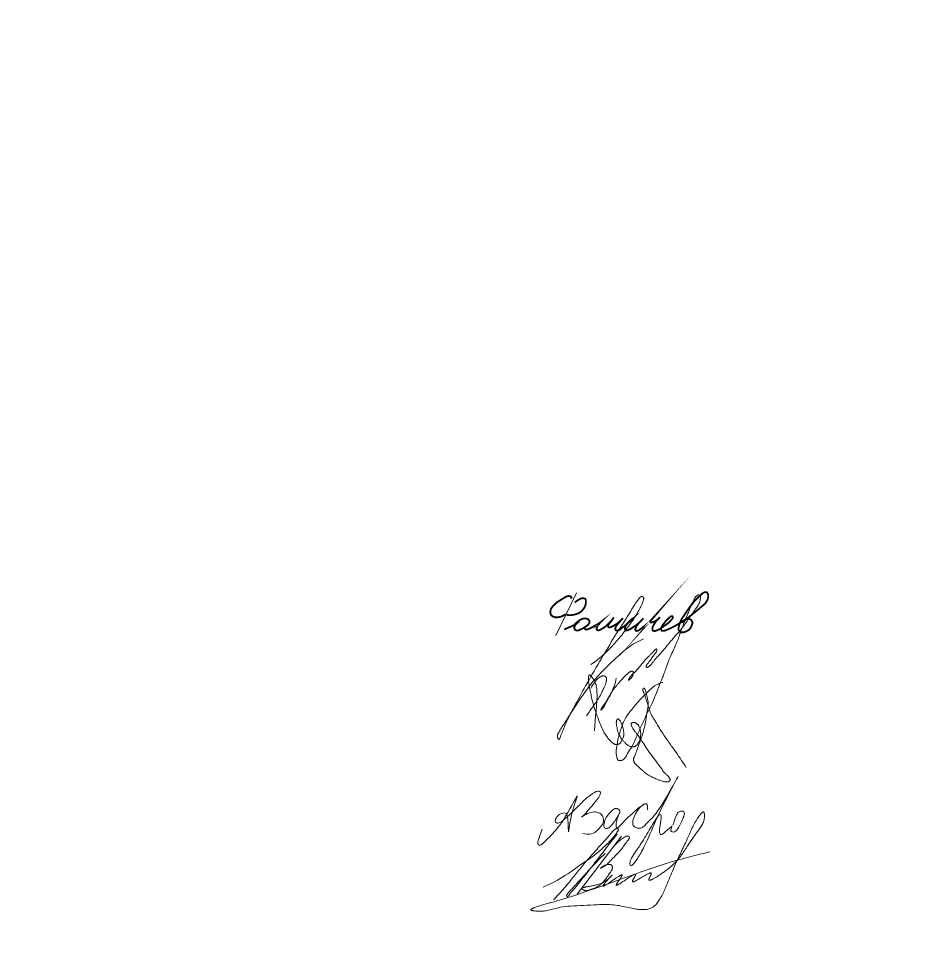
# Model space of a CAD drawing. Header units: millimetres. Extents: x 0 to 420, y 0 to 297.
# Drawn here: x 216.2 to 306.7, y 0 to 92.1 of the extents above; entities that cross this region are included whole.
import ezdxf

# ---------------------------------------------------------------- set-up
doc = ezdxf.new("R2010")
doc.units = ezdxf.units.MM
for name, pattern in [('K5LT32789', [0]), ('K5LT32790', [0]), ('K5LT32791', [0])]:
    doc.linetypes.add(name, pattern=pattern)
doc.layers.add('Системный слой', color=7, linetype='Continuous')

# ---------------------------------------------------------------- blocks, each defined once
blk = doc.blocks.new('U2')
at = {"layer": 'Системный слой', "color": 5, "linetype": 'K5LT32789', "lineweight": 18, "true_color": 0x0000ff}
for points in [[(276.666, 12.388), (276.445, 12.729), (276.096, 12.729), (275.768, 12.4), (275.396, 12.028), (275.098, 11.518), (274.972, 10.846), (275.178, 10.64), (275.539, 10.729), (275.761, 10.951), (276.02, 11.262), (276.377, 11.806), (276.767, 12.584), (276.377, 11.806), (276.242, 11.179), (276.242, 10.815), (276.334, 10.723), (276.5, 10.781), (277.257, 11.63), (278.084, 12.38), (278.501, 12.759), (278.949, 13.054), (279.154, 13.179), (279.319, 13.179), (279.404, 12.949), (279.404, 12.695), (279.404, 12.425), (279.404, 12.949), (279.319, 13.179), (279.154, 13.19), (278.501, 12.759), (277.899, 11.561), (277.899, 11.029), (278.144, 10.784), (278.489, 10.694), (278.839, 10.694), (279.122, 10.977), (279.479, 11.334), (280.629, 12.484), (283.399, 17.629), (280.629, 12.484), (279.645, 10.026), (278.89, 8.436), (278.209, 7.368), (277.762, 6.836), (277.624, 6.953), (277.624, 7.408), (277.943, 7.98), (278.526, 8.757), (279.452, 10.289), (280.392, 11.892), (280.596, 12.096), (280.749, 12.074), (280.793, 11.825), (280.714, 11.282), (280.652, 10.85), (280.567, 10.421), (280.655, 10.106), (280.831, 10.013), (281.076, 10.259), (281.54, 10.623), (281.956, 11.039), (281.69, 10.486), (281.815, 10.362), (282.002, 10.284), (282.209, 10.362), (282.471, 10.624), (283.169, 12.079), (283.086, 12.375), (282.822, 12.447), (282.479, 12.364), (282.256, 11.929), (282.095, 11.431), (281.956, 11.001)], [(268.823, 10.62), (268.619, 10.052), (268.416, 9.49), (268.351, 9.14), (268.502, 8.989), (268.711, 8.989), (268.908, 9.186), (269.471, 9.749), (270.859, 11.138), (272.848, 15.047), (271.652, 12.125), (271.442, 9.512), (271.442, 11.921), (271.2, 12.31), (270.623, 12.186), (270.23, 11.792), (270.093, 11.438), (270.225, 11.189), (270.584, 11.189), (271.442, 11.921), (272.614, 13.093), (273.428, 13.908), (274.343, 14.509), (274.738, 14.391), (274.639, 14.058), (274.405, 13.638), (273.636, 12.728), (272.996, 11.969), (272.559, 11.674), (273.413, 12.251), (274.101, 12.377), (274.546, 12.28), (274.849, 12.055), (274.986, 11.688), (274.986, 11.253), (274.717, 10.852), (274.447, 10.582), (274.024, 10.159), (273.557, 10.053), (272.907, 10.17)]]:
    blk.add_open_spline(points, degree=3, dxfattribs=at)
blk = doc.blocks.new('U3')
at = {"layer": 'Системный слой', "color": 5, "linetype": 'K5LT32790', "lineweight": 18, "true_color": 0x0000ff}
blk.add_open_spline([(274.07, 20.511), (274.107, 21.835), (274.44, 23.33), (274.286, 24.911), (274.203, 25.218), (274.122, 25.424), (274.03, 25.6), (273.93, 25.758), (273.833, 25.889), (273.753, 25.986), (273.696, 26.045), (273.659, 26.077), (273.636, 26.094), (273.619, 26.104), (273.605, 26.111), (273.593, 26.115), (273.583, 26.117), (273.575, 26.118), (273.567, 26.117), (273.56, 26.116), (273.553, 26.114), (273.547, 26.11), (273.541, 26.106), (273.535, 26.1), (273.528, 26.092), (273.522, 26.083), (273.516, 26.071), (273.509, 26.055), (273.503, 26.035), (273.496, 26.009), (273.49, 25.975), (273.483, 25.926), (273.478, 25.855), (273.475, 25.757), (273.476, 25.632), (273.482, 25.491), (273.495, 25.337), (273.519, 25.165), (273.56, 24.949), (273.626, 24.658), (273.71, 24.222), (273.833, 23.601), (274.043, 22.818), (274.35, 21.976), (274.644, 21.187), (274.928, 20.526), (275.209, 20.047), (275.479, 19.701), (275.712, 19.46), (275.887, 19.29), (276.012, 19.198), (276.094, 19.157), (276.154, 19.134), (276.21, 19.122), (276.265, 19.115), (276.322, 19.114), (276.379, 19.119), (276.435, 19.13), (276.486, 19.146), (276.531, 19.166), (276.571, 19.19), (276.607, 19.217), (276.643, 19.25), (276.684, 19.296), (276.733, 19.364), (276.797, 19.462), (276.87, 19.588), (276.937, 19.733), (276.985, 19.875), (277.012, 20.008), (277.024, 20.141), (277.023, 20.293), (277.003, 20.481), (276.959, 20.712), (276.891, 20.962), (276.813, 21.19), (276.744, 21.357), (276.68, 21.465), (276.628, 21.536), (276.582, 21.592), (276.54, 21.636), (276.506, 21.665), (276.481, 21.682), (276.463, 21.692), (276.45, 21.697), (276.438, 21.7), (276.428, 21.702), (276.419, 21.702), (276.412, 21.701), (276.405, 21.699), (276.398, 21.697), (276.391, 21.693), (276.383, 21.688), (276.375, 21.681), (276.367, 21.672), (276.358, 21.661), (276.348, 21.646), (276.336, 21.625), (276.323, 21.596), (276.309, 21.557), (276.294, 21.506), (276.28, 21.446), (276.271, 21.377), (276.267, 21.298), (276.272, 21.202), (276.291, 21.072), (276.324, 20.887), (276.365, 20.648), (276.43, 20.383), (276.524, 20.135), (276.641, 19.907), (276.781, 19.689), (276.948, 19.476), (277.13, 19.287), (277.303, 19.136), (277.453, 19.032), (277.581, 18.967), (277.691, 18.925), (277.791, 18.898), (277.879, 18.885), (277.955, 18.882), (278.02, 18.888), (278.074, 18.899), (278.122, 18.915), (278.165, 18.935), (278.207, 18.961), (278.252, 18.995), (278.302, 19.041), (278.36, 19.105), (278.426, 19.194), (278.499, 19.307), (278.571, 19.443), (278.632, 19.595), (278.679, 19.756), (278.709, 19.926), (278.722, 20.11), (278.718, 20.307), (278.695, 20.504), (278.655, 20.685), (278.603, 20.837), (278.546, 20.957), (278.489, 21.049), (278.432, 21.119), (278.376, 21.175), (278.317, 21.222), (278.254, 21.262), (278.188, 21.295), (278.123, 21.32), (278.065, 21.336), (278.017, 21.343), (277.978, 21.344), (277.944, 21.341), (277.913, 21.334), (277.883, 21.324), (277.855, 21.312), (277.829, 21.297), (277.808, 21.282), (277.791, 21.267), (277.779, 21.252), (277.769, 21.239), (277.763, 21.226), (277.758, 21.213), (277.754, 21.199), (277.751, 21.182), (277.75, 21.163), (277.752, 21.141), (277.756, 21.115), (277.765, 21.083), (277.78, 21.041), (277.805, 20.984), (277.845, 20.906), (277.897, 20.802), (277.965, 20.679), (278.057, 20.54), (278.19, 20.38), (278.383, 20.15), (278.634, 19.797), (278.954, 19.29), (279.339, 18.661), (279.839, 17.991), (280.339, 17.334), (280.758, 16.76), (281.051, 16.335), (281.289, 16.109), (281.445, 15.976), (281.538, 15.873), (281.595, 15.789), (281.63, 15.724), (281.653, 15.668), (281.667, 15.622), (281.673, 15.586), (281.674, 15.559), (281.672, 15.537), (281.669, 15.519), (281.664, 15.503), (281.657, 15.489), (281.649, 15.476), (281.639, 15.464), (281.627, 15.452), (281.611, 15.439), (281.591, 15.425), (281.565, 15.411), (281.531, 15.396), (281.49, 15.383), (281.443, 15.372), (281.389, 15.364), (281.325, 15.361), (281.245, 15.365), (281.139, 15.381), (280.984, 15.414), (280.755, 15.476), (280.421, 15.594), (280.019, 15.773), (279.598, 15.981), (279.264, 16.195), (278.998, 16.416), (278.756, 16.633), (278.496, 16.864), (278.27, 17.066), (278.131, 17.226), (278.066, 17.33), (278.035, 17.397), (278.016, 17.454), (278.005, 17.509), (277.999, 17.565), (277.999, 17.621), (278.005, 17.678), (278.018, 17.737), (278.038, 17.803), (278.072, 17.888), (278.123, 18.001), (278.201, 18.177), (278.302, 18.417), (278.406, 18.737), (278.522, 19.086), (278.665, 19.463), (278.83, 19.919), (279.016, 20.501), (279.179, 21.169), (279.277, 21.793), (279.339, 22.295), (279.411, 22.687), (279.471, 23.006), (279.482, 23.264), (279.459, 23.47), (279.418, 23.667), (279.359, 23.89), (279.303, 24.121), (279.262, 24.33), (279.221, 24.487), (279.187, 24.596), (279.162, 24.667), (279.14, 24.711), (279.124, 24.736), (279.111, 24.751), (279.1, 24.762), (279.09, 24.769), (279.08, 24.775), (279.071, 24.778), (279.061, 24.78), (279.052, 24.781), (279.043, 24.781), (279.034, 24.78), (279.024, 24.777), (279.013, 24.773), (279.002, 24.768), (278.989, 24.76), (278.977, 24.752), (278.967, 24.742), (278.958, 24.732), (278.95, 24.721), (278.942, 24.708), (278.936, 24.693), (278.931, 24.676), (278.928, 24.656), (278.926, 24.632), (278.927, 24.604), (278.932, 24.568), (278.941, 24.524), (278.958, 24.469), (278.984, 24.401), (279.024, 24.315), (279.079, 24.208), (279.133, 24.073), (279.183, 23.91), (279.239, 23.716), (279.322, 23.47), (279.428, 23.173), (279.529, 22.836), (279.614, 22.523), (279.719, 22.246), (279.845, 22.01), (279.994, 21.769), (280.167, 21.499), (280.365, 21.159), (280.622, 20.706), (280.955, 20.189), (281.335, 19.646), (281.703, 19.132), (282.366, 18.203), (282.889, 17.432), (283.289, 16.818)], degree=3, knots=[0, 0, 0, 0, 23.088924, 25.905784, 27.368497, 28.578535, 29.721875, 30.813961, 31.805183, 32.534012, 32.992903, 33.225793, 33.377047, 33.48833, 33.574551, 33.643805, 33.701224, 33.750367, 33.79387, 33.833355, 33.872141, 33.912355, 33.95659, 34.00557, 34.061357, 34.126468, 34.204109, 34.298549, 34.415744, 34.564555, 34.759459, 35.028229, 35.412864, 35.997175, 36.728139, 37.568941, 38.433825, 39.401332, 40.578431, 42.235398, 44.569602, 48.269133, 53.187712, 58.58434, 63.764044, 67.778676, 70.998143, 73.369834, 75.349816, 76.796874, 77.581324, 78.028914, 78.378087, 78.696803, 79.013489, 79.343373, 79.678587, 80.006824, 80.317932, 80.606471, 80.866035, 81.11641, 81.383983, 81.718354, 82.16781, 82.839361, 83.733235, 84.705422, 85.582724, 86.324391, 87.057116, 87.890757, 88.945341, 90.321141, 91.965571, 93.426367, 94.484215, 95.101021, 95.580997, 96.013141, 96.361093, 96.626002, 96.782739, 96.889142, 96.971138, 97.03813, 97.095272, 97.145901, 97.188561, 97.228747, 97.268915, 97.315311, 97.366861, 97.425655, 97.494454, 97.577142, 97.679623, 97.811915, 97.985663, 98.226797, 98.532587, 98.897786, 99.296036, 99.737821, 100.261724, 100.964229, 101.99978, 103.525411, 105.150667, 106.72453, 108.093532, 109.590313, 111.195302, 112.777483, 114.126394, 115.159714, 115.93325, 116.599105, 117.196687, 117.716186, 118.147278, 118.512091, 118.830828, 119.112084, 119.376147, 119.650254, 119.966184, 120.348472, 120.832611, 121.462575, 122.257884, 123.166317, 124.121896, 125.077441, 126.058759, 127.110722, 128.27138, 129.455541, 130.54928, 131.472222, 132.224076, 132.842804, 133.343527, 133.786162, 134.209733, 134.641953, 135.076751, 135.490934, 135.840567, 136.1162, 136.329021, 136.516582, 136.697073, 136.87991, 137.063295, 137.235465, 137.38613, 137.514261, 137.623548, 137.718445, 137.797689, 137.875651, 137.957944, 138.055516, 138.163779, 138.288043, 138.436309, 138.622516, 138.862075, 139.203128, 139.704326, 140.381097, 141.218915, 142.127317, 143.259517, 144.821141, 147.317764, 150.75711, 155.19517, 160.069171, 165.224464, 169.471142, 172.421411, 174.092925, 175.138298, 175.966748, 176.479558, 176.900272, 177.244752, 177.52135, 177.72293, 177.873709, 177.996322, 178.101436, 178.195314, 178.281517, 178.366118, 178.454913, 178.554755, 178.670049, 178.807074, 178.975201, 179.187234, 179.439473, 179.719727, 180.029511, 180.383269, 180.823448, 181.407111, 182.246837, 183.563618, 185.512414, 188.365901, 191.16936, 193.636194, 195.215931, 197.147086, 199.269225, 201.224518, 202.392176, 202.935446, 203.335749, 203.665039, 203.98044, 204.30527, 204.630666, 204.95421, 205.28424, 205.683122, 206.145312, 206.866804, 207.837862, 209.464316, 211.387339, 213.648133, 215.828171, 218.361631, 222.046321, 226.400789, 230.237614, 232.987127, 235.143069, 237.145235, 238.600123, 239.59432, 240.714469, 242.086859, 243.579513, 244.83703, 245.773068, 246.379449, 246.80954, 247.077534, 247.227517, 247.33398, 247.41847, 247.489521, 247.552012, 247.609222, 247.663606, 247.717168, 247.768592, 247.820784, 247.876677, 247.942191, 248.018083, 248.10247, 248.189421, 248.269471, 248.347072, 248.425637, 248.512886, 248.605679, 248.706816, 248.820413, 248.952282, 249.111489, 249.313956, 249.574155, 249.89782, 250.303709, 250.841791, 251.528272, 252.381244, 253.359593, 254.475963, 255.872687, 257.851092, 259.938273, 261.963603, 263.469883, 265.046448, 266.586695, 268.366913, 270.599666, 273.407082, 277.373027, 281.234201, 284.882343, 288.313023, 301, 301, 301, 301], dxfattribs=at)
blk = doc.blocks.new('U4')
at = {"layer": 'Системный слой', "color": 5, "linetype": 'K5LT32790', "lineweight": 18, "true_color": 0x0000ff}
for points, knots in [([(276.269, 25.776), (276.191, 25.297), (275.957, 24.687), (275.599, 23.947), (275.354, 23.555), (275.186, 23.236), (275.085, 23.034), (275.025, 22.919), (274.982, 22.85), (274.944, 22.799), (274.908, 22.754), (274.871, 22.713), (274.833, 22.673), (274.799, 22.639), (274.774, 22.614), (274.757, 22.6), (274.747, 22.592), (274.741, 22.588), (274.736, 22.585), (274.733, 22.583), (274.73, 22.581), (274.727, 22.58), (274.725, 22.58), (274.723, 22.58), (274.721, 22.582), (274.721, 22.584), (274.721, 22.586), (274.721, 22.59), (274.722, 22.593), (274.723, 22.598), (274.724, 22.603), (274.727, 22.61), (274.73, 22.62), (274.736, 22.635), (274.746, 22.656), (274.757, 22.684), (274.771, 22.718), (274.787, 22.757), (274.806, 22.802), (274.834, 22.853), (274.871, 22.909), (274.921, 22.976), (274.989, 23.064), (275.087, 23.199), (275.217, 23.394), (275.363, 23.639), (275.504, 23.893), (275.649, 24.152), (275.82, 24.437), (276.032, 24.738), (276.26, 25.007), (276.458, 25.242), (276.669, 25.491), (276.917, 25.779), (277.204, 26.064), (277.423, 26.274), (277.564, 26.385), (277.638, 26.429), (277.693, 26.457), (277.747, 26.479), (277.798, 26.495), (277.839, 26.503), (277.869, 26.506), (277.891, 26.506), (277.907, 26.504), (277.921, 26.501), (277.932, 26.496), (277.941, 26.491), (277.948, 26.486), (277.955, 26.479), (277.96, 26.472), (277.965, 26.464), (277.969, 26.455), (277.973, 26.443), (277.976, 26.429), (277.978, 26.412), (277.979, 26.388), (277.978, 26.355), (277.974, 26.31), (277.965, 26.253), (277.954, 26.187), (277.941, 26.121), (277.922, 26.06), (277.898, 26.006), (277.867, 25.952), (277.828, 25.896), (277.781, 25.836), (277.736, 25.779), (277.694, 25.732), (277.658, 25.696), (277.626, 25.666), (277.595, 25.639), (277.565, 25.614), (277.541, 25.595), (277.523, 25.583), (277.512, 25.576), (277.504, 25.572), (277.499, 25.569), (277.495, 25.567), (277.491, 25.566), (277.488, 25.566), (277.486, 25.566), (277.484, 25.566), (277.482, 25.567), (277.481, 25.568), (277.48, 25.57), (277.479, 25.572), (277.479, 25.575), (277.479, 25.578), (277.48, 25.581), (277.481, 25.585), (277.482, 25.591), (277.484, 25.597), (277.488, 25.606), (277.493, 25.618), (277.501, 25.635), (277.513, 25.657), (277.528, 25.684), (277.543, 25.71), (277.558, 25.735), (277.575, 25.762), (277.598, 25.798), (277.627, 25.852), (277.665, 25.921), (277.715, 26.001), (277.782, 26.083), (277.875, 26.176), (277.999, 26.283), (278.153, 26.414), (278.297, 26.567), (278.433, 26.73), (278.56, 26.884), (278.699, 27.047), (278.844, 27.219), (278.988, 27.408), (279.135, 27.599), (279.321, 27.795), (279.53, 27.987), (279.731, 28.175), (279.874, 28.326), (279.972, 28.437), (280.04, 28.513), (280.099, 28.579), (280.148, 28.633), (280.189, 28.673), (280.219, 28.698), (280.239, 28.712), (280.253, 28.72), (280.263, 28.724), (280.272, 28.727), (280.28, 28.729), (280.286, 28.729), (280.292, 28.728), (280.297, 28.727), (280.302, 28.725), (280.306, 28.722), (280.31, 28.72), (280.313, 28.716), (280.317, 28.712), (280.321, 28.706), (280.325, 28.699), (280.329, 28.689), (280.333, 28.677), (280.337, 28.661), (280.34, 28.64), (280.342, 28.615), (280.342, 28.587), (280.34, 28.559), (280.335, 28.531), (280.327, 28.503), (280.315, 28.473), (280.297, 28.439), (280.268, 28.395), (280.219, 28.33), (280.147, 28.235), (280.047, 28.108), (279.928, 27.955), (279.815, 27.78), (279.706, 27.607), (279.589, 27.472), (279.502, 27.356), (279.437, 27.263), (279.377, 27.194), (279.326, 27.145), (279.292, 27.106), (279.274, 27.076), (279.263, 27.053), (279.257, 27.033), (279.254, 27.015), (279.252, 26.997), (279.253, 26.978), (279.255, 26.959), (279.259, 26.941), (279.265, 26.924), (279.271, 26.911), (279.277, 26.901), (279.283, 26.894), (279.289, 26.887), (279.295, 26.883), (279.302, 26.879), (279.309, 26.875), (279.317, 26.873), (279.326, 26.871), (279.337, 26.871), (279.349, 26.871), (279.363, 26.873), (279.381, 26.878), (279.402, 26.885), (279.431, 26.898), (279.468, 26.917), (279.514, 26.945), (279.566, 26.981), (279.623, 27.024), (279.686, 27.078), (279.756, 27.15), (279.844, 27.257), (279.965, 27.419), (280.142, 27.652), (280.397, 27.936), (280.726, 28.283), (281.081, 28.697), (281.465, 29.169), (281.843, 29.631), (282.235, 30.075), (282.621, 30.516), (283.01, 30.996), (283.371, 31.522), (283.728, 32.039), (284.081, 32.508), (284.356, 32.921), (284.55, 33.22), (284.643, 33.428), (284.681, 33.566), (284.702, 33.677), (284.717, 33.766), (284.728, 33.83), (284.734, 33.882), (284.735, 33.927), (284.73, 33.967), (284.722, 34), (284.712, 34.029), (284.699, 34.055), (284.684, 34.079), (284.667, 34.101), (284.65, 34.119), (284.632, 34.133), (284.616, 34.143), (284.601, 34.151), (284.585, 34.156), (284.57, 34.159), (284.554, 34.161), (284.535, 34.161), (284.515, 34.158), (284.492, 34.153), (284.466, 34.144), (284.435, 34.131), (284.399, 34.111), (284.361, 34.084), (284.321, 34.051), (284.281, 34.011), (284.237, 33.96), (284.195, 33.898), (284.147, 33.817), (284.087, 33.708), (283.992, 33.541), (283.862, 33.297), (283.722, 32.971), (283.581, 32.596), (283.435, 32.209), (283.265, 31.803), (283.074, 31.361), (282.89, 30.873), (282.71, 30.358), (282.519, 29.818), (282.296, 29.235), (282.01, 28.612), (281.719, 28.012), (281.51, 27.476), (281.377, 27.109), (281.301, 26.897), (281.254, 26.765), (281.193, 26.593), (281.082, 26.291), (280.91, 25.848), (280.678, 25.291), (280.424, 24.65), (280.135, 23.891), (279.753, 23.028), (279.256, 22.042), (278.766, 20.963), (278.301, 19.873), (277.87, 18.943), (277.459, 18.326), (277.266, 17.932), (277.141, 17.753), (277.06, 17.671), (277.001, 17.624), (276.942, 17.587), (276.881, 17.557), (276.816, 17.534), (276.747, 17.517), (276.679, 17.507), (276.617, 17.504), (276.566, 17.506), (276.528, 17.513), (276.499, 17.522), (276.477, 17.532), (276.459, 17.542), (276.444, 17.554), (276.429, 17.568), (276.415, 17.586), (276.401, 17.607), (276.386, 17.635), (276.371, 17.672), (276.353, 17.726), (276.334, 17.807), (276.307, 17.92), (276.273, 18.059), (276.246, 18.209), (276.238, 18.358), (276.249, 18.515), (276.277, 18.699), (276.322, 18.932), (276.374, 19.244), (276.439, 19.644), (276.543, 20.101), (276.683, 20.518), (276.802, 20.858), (276.893, 21.132), (276.986, 21.385), (277.111, 21.648), (277.295, 21.944), (277.582, 22.336), (277.983, 22.863), (278.537, 23.489), (279.108, 24.117), (279.639, 24.637), (280.042, 24.97), (280.349, 25.149), (280.629, 25.266), (280.828, 25.33), (280.949, 25.369)], [0, 0, 0, 0, 9.050129, 12.27524, 15.459, 17.73484, 19.057413, 19.710841, 20.186256, 20.578255, 20.920156, 21.263228, 21.624829, 21.943402, 22.174143, 22.29629, 22.36276, 22.406894, 22.439057, 22.464194, 22.484922, 22.502166, 22.516262, 22.528133, 22.539447, 22.552242, 22.56817, 22.588053, 22.611987, 22.639741, 22.672744, 22.715192, 22.776687, 22.87041, 23.023044, 23.2152, 23.446308, 23.698853, 24.014406, 24.364067, 24.793807, 25.28352, 25.941626, 26.877925, 28.429965, 30.348657, 32.240773, 33.898399, 35.948367, 38.485583, 40.825304, 42.59187, 44.267244, 46.970047, 49.74801, 51.863744, 52.701471, 53.104911, 53.483029, 53.862972, 54.210178, 54.473163, 54.650607, 54.780151, 54.882015, 54.96597, 55.037892, 55.101774, 55.160577, 55.215489, 55.269733, 55.3265, 55.390437, 55.464507, 55.552848, 55.661752, 55.802045, 55.996896, 56.278982, 56.657771, 57.087852, 57.530059, 57.926999, 58.28654, 58.645161, 59.086887, 59.580412, 60.070145, 60.456808, 60.770321, 61.020502, 61.287434, 61.539711, 61.751465, 61.877288, 61.951174, 62.001019, 62.037083, 62.064047, 62.085222, 62.102691, 62.117816, 62.131035, 62.143011, 62.154708, 62.167188, 62.181333, 62.197688, 62.21651, 62.238222, 62.264236, 62.296726, 62.338711, 62.394112, 62.469848, 62.581386, 62.750144, 62.953234, 63.151975, 63.325302, 63.501424, 63.750698, 64.126703, 64.655732, 65.239268, 65.888652, 66.649933, 67.724768, 68.970934, 70.450533, 71.673771, 72.965674, 74.199734, 75.716608, 77.191491, 78.669398, 80.263602, 82.259995, 84.0227, 85.431088, 86.180031, 86.82002, 87.357354, 87.830339, 88.196682, 88.427814, 88.563885, 88.657509, 88.728451, 88.784957, 88.831759, 88.871976, 88.907862, 88.941164, 88.973333, 89.002363, 89.031139, 89.061129, 89.097204, 89.139544, 89.190239, 89.252182, 89.329582, 89.428874, 89.559889, 89.727893, 89.910432, 90.08993, 90.259821, 90.437176, 90.634512, 90.867411, 91.167757, 91.627014, 92.382088, 93.419966, 94.672454, 96.030915, 97.344377, 98.512333, 99.382533, 100.080146, 100.642761, 101.098523, 101.416568, 101.614452, 101.761411, 101.888131, 102.002041, 102.112642, 102.228685, 102.353162, 102.475542, 102.582798, 102.67162, 102.744553, 102.805473, 102.857643, 102.905538, 102.953137, 103.003348, 103.057077, 103.11538, 103.180499, 103.255316, 103.343787, 103.451799, 103.589159, 103.775473, 104.036879, 104.381072, 104.782032, 105.231565, 105.731185, 106.331113, 107.131661, 108.329516, 110.150194, 112.636877, 115.501671, 119.160964, 122.898631, 126.952961, 130.409086, 134.037174, 137.994275, 142.035946, 146.041027, 149.822245, 153.085433, 155.385996, 156.523495, 157.344961, 158.084473, 158.656408, 159.032405, 159.319553, 159.62593, 159.882585, 160.081757, 160.265654, 160.447561, 160.63144, 160.806021, 160.962993, 161.100471, 161.220792, 161.327559, 161.424857, 161.521276, 161.623153, 161.736504, 161.863212, 162.008568, 162.179889, 162.387514, 162.643846, 162.945007, 163.264358, 163.6135, 164.014772, 164.533206, 165.020618, 165.794064, 166.857794, 168.64401, 171.006738, 173.517367, 176.204619, 178.789913, 181.800729, 185.264053, 188.598832, 192.086757, 196.039981, 200.351441, 204.98312, 208.606796, 211.174086, 212.324149, 212.840152, 213.814159, 215.76165, 218.911517, 222.760316, 227.121283, 231.883071, 238.054257, 244.879079, 252.670992, 260.372327, 267.206768, 271.910472, 274.294825, 275.442431, 276.007431, 276.456493, 276.872537, 277.298483, 277.734538, 278.182349, 278.627236, 279.027811, 279.347916, 279.582846, 279.760539, 279.906542, 280.032941, 280.152577, 280.276179, 280.413989, 280.572354, 280.762102, 281.004984, 281.334701, 281.830666, 282.557033, 283.530703, 284.521091, 285.429966, 286.323075, 287.47734, 288.942216, 290.783007, 293.428229, 296.57457, 299.586331, 301.717918, 303.359613, 305.016414, 306.799751, 308.827327, 311.560281, 315.955926, 321.284596, 327.290578, 331.929165, 335.294372, 337.07654, 338.608554, 341, 341, 341, 341]), ([(273.719, 27.149), (274.698, 27.834), (275.929, 28.997), (277.262, 30.702), (278.08, 31.777), (278.565, 32.691), (278.876, 33.24), (278.978, 33.529), (279.009, 33.678), (279.022, 33.769), (279.022, 33.827), (279.018, 33.863), (279.011, 33.888), (279.003, 33.907), (278.994, 33.924), (278.984, 33.938), (278.972, 33.951), (278.959, 33.963), (278.942, 33.974), (278.923, 33.985), (278.902, 33.994), (278.879, 34.001), (278.856, 34.006), (278.833, 34.008), (278.813, 34.008), (278.794, 34.005), (278.776, 34), (278.758, 33.993), (278.739, 33.984), (278.718, 33.97), (278.694, 33.95), (278.664, 33.921), (278.62, 33.872), (278.548, 33.788), (278.426, 33.637), (278.23, 33.371), (277.952, 32.938), (277.58, 32.294), (276.991, 31.38), (276.085, 29.957), (274.881, 27.971), (273.554, 25.69), (272.455, 23.7), (271.725, 22.327), (271.322, 21.531), (271.105, 21.045), (270.951, 20.677), (270.825, 20.359), (270.718, 20.077), (270.639, 19.864), (270.593, 19.739), (270.566, 19.683), (270.552, 19.66), (270.542, 19.645), (270.534, 19.635), (270.526, 19.628), (270.52, 19.623), (270.514, 19.62), (270.508, 19.617), (270.503, 19.616), (270.498, 19.616), (270.493, 19.616), (270.488, 19.617), (270.484, 19.619), (270.479, 19.622), (270.475, 19.625), (270.47, 19.629), (270.464, 19.634), (270.458, 19.642), (270.45, 19.652), (270.44, 19.667), (270.427, 19.688), (270.412, 19.718), (270.394, 19.759), (270.378, 19.808), (270.366, 19.863), (270.359, 19.921), (270.359, 19.982), (270.366, 20.046), (270.38, 20.112), (270.403, 20.182), (270.436, 20.257), (270.488, 20.35), (270.578, 20.494), (270.742, 20.764), (271.066, 21.279), (271.663, 22.222), (272.539, 23.559), (273.646, 25.175), (274.954, 26.596), (276.221, 27.804), (277.25, 28.732), (278.163, 29.356), (278.725, 29.618), (278.989, 29.742)], [0, 0, 0, 0, 8.550609, 12.054989, 15.548009, 18.191121, 19.498995, 20.058209, 20.381615, 20.589671, 20.716665, 20.79368, 20.851701, 20.900722, 20.944653, 20.985245, 21.025642, 21.06834, 21.115939, 21.168338, 21.224707, 21.283052, 21.340576, 21.394663, 21.443781, 21.488289, 21.53119, 21.575808, 21.625508, 21.683081, 21.754287, 21.848548, 21.98875, 22.223415, 22.641351, 23.38396, 24.591455, 26.333193, 28.725175, 32.394143, 38.444137, 45.386804, 51.336644, 54.759282, 56.550214, 57.736198, 58.581068, 59.410817, 60.190375, 60.748602, 61.044545, 61.139793, 61.19713, 61.237089, 61.267135, 61.290713, 61.309862, 61.325937, 61.339917, 61.352551, 61.36445, 61.376142, 61.388111, 61.400062, 61.412022, 61.424542, 61.439066, 61.45699, 61.479741, 61.509795, 61.550475, 61.607942, 61.688058, 61.795635, 61.922219, 62.059168, 62.198495, 62.342871, 62.495112, 62.658157, 62.830855, 63.02153, 63.245709, 63.594568, 64.237865, 65.516344, 67.957442, 72.253573, 76.989753, 81.977365, 86.090995, 89.562811, 91.905588, 94, 94, 94, 94]), ([(273.697, 24.789), (273.897, 25.092), (274.125, 25.485), (274.496, 25.815), (274.635, 25.91), (274.744, 25.97), (274.83, 26.007), (274.894, 26.025), (274.944, 26.033), (274.984, 26.034), (275.019, 26.031), (275.051, 26.024), (275.083, 26.013), (275.114, 25.999), (275.146, 25.981), (275.176, 25.959), (275.203, 25.934), (275.227, 25.907), (275.246, 25.88), (275.262, 25.851), (275.274, 25.821), (275.284, 25.788), (275.291, 25.749), (275.294, 25.701), (275.293, 25.642), (275.284, 25.565), (275.265, 25.461), (275.229, 25.32), (275.162, 25.125), (275.037, 24.837), (274.839, 24.41), (274.562, 23.883), (274.231, 23.357), (273.905, 22.903), (273.594, 22.465), (273.387, 22.173), (273.273, 22.012)], [0, 0, 0, 0, 6.031327, 7.224988, 8.103691, 8.779791, 9.271523, 9.620615, 9.879085, 10.092232, 10.278511, 10.453749, 10.630111, 10.818394, 11.017829, 11.223201, 11.427374, 11.623322, 11.806227, 11.978077, 12.150954, 12.337468, 12.550087, 12.799771, 13.111892, 13.519386, 14.078895, 14.842107, 15.895849, 17.445078, 19.990893, 23.601088, 27.190299, 30.147219, 32.759048, 36, 36, 36, 36])]:
    blk.add_open_spline(points, degree=3, knots=knots, dxfattribs=at)
blk = doc.blocks.new('U5')
at = {"layer": 'Системный слой', "color": 5, "linetype": 'K5LT32790', "lineweight": 18, "true_color": 0x0000ff}
blk.add_line((276.807, 9.912), (272.343, 4.059), dxfattribs=at)
for points, knots in [([(275.96, 8.801), (276.163, 9.058), (276.451, 9.378), (276.865, 9.664), (277.06, 9.782), (277.195, 9.865), (277.282, 9.9), (277.331, 9.912), (277.367, 9.915), (277.397, 9.915), (277.425, 9.911), (277.45, 9.904), (277.474, 9.895), (277.497, 9.884), (277.518, 9.87), (277.536, 9.855), (277.55, 9.841), (277.561, 9.828), (277.569, 9.816), (277.575, 9.805), (277.58, 9.792), (277.583, 9.777), (277.585, 9.762), (277.584, 9.744), (277.582, 9.725), (277.576, 9.704), (277.567, 9.679), (277.554, 9.65), (277.532, 9.613), (277.498, 9.563), (277.443, 9.493), (277.365, 9.399), (277.27, 9.276), (277.16, 9.123), (277.032, 8.935), (276.871, 8.704), (276.642, 8.429), (276.368, 8.138), (276.083, 7.85), (275.854, 7.615), (275.666, 7.42), (275.53, 7.271), (275.414, 7.15), (275.322, 7.069), (275.244, 7.009), (275.172, 6.959), (275.094, 6.908), (275.004, 6.853), (274.909, 6.799), (274.827, 6.754), (274.768, 6.723), (274.732, 6.705), (274.71, 6.694), (274.694, 6.687), (274.683, 6.682), (274.675, 6.679), (274.669, 6.677), (274.664, 6.675), (274.661, 6.674), (274.658, 6.674), (274.657, 6.673), (274.656, 6.673), (274.655, 6.674), (274.654, 6.675), (274.655, 6.676), (274.655, 6.677), (274.657, 6.678), (274.658, 6.68), (274.661, 6.682), (274.663, 6.684), (274.667, 6.687), (274.671, 6.69), (274.676, 6.694), (274.683, 6.7), (274.692, 6.706), (274.705, 6.715), (274.722, 6.727), (274.748, 6.745), (274.788, 6.771), (274.847, 6.809), (274.924, 6.858), (275.013, 6.912), (275.112, 6.964), (275.216, 7.009), (275.319, 7.04), (275.417, 7.059), (275.505, 7.069), (275.581, 7.071), (275.643, 7.066), (275.689, 7.057), (275.723, 7.045), (275.749, 7.032), (275.77, 7.019), (275.788, 7.004), (275.803, 6.988), (275.818, 6.969), (275.831, 6.946), (275.844, 6.919), (275.855, 6.887), (275.865, 6.848), (275.871, 6.805), (275.874, 6.757), (275.871, 6.708), (275.864, 6.655), (275.849, 6.597), (275.824, 6.53), (275.785, 6.45), (275.72, 6.344), (275.615, 6.194), (275.467, 5.969), (275.276, 5.683), (275.045, 5.381), (274.806, 5.13), (274.586, 4.951), (274.391, 4.827), (274.182, 4.727), (273.941, 4.636), (273.687, 4.548), (273.48, 4.462), (273.334, 4.426), (273.248, 4.419), (273.191, 4.422), (273.142, 4.429), (273.093, 4.442), (273.042, 4.461), (272.99, 4.484), (272.946, 4.507), (272.914, 4.527), (272.89, 4.542), (272.868, 4.557), (272.848, 4.573), (272.83, 4.59), (272.817, 4.606), (272.809, 4.62), (272.804, 4.633), (272.804, 4.645), (272.806, 4.657), (272.812, 4.668), (272.821, 4.679), (272.835, 4.69), (272.853, 4.701), (272.876, 4.712), (272.908, 4.725), (272.95, 4.738), (273.004, 4.752), (273.075, 4.768), (273.17, 4.787), (273.298, 4.81), (273.475, 4.84), (273.724, 4.883), (274.053, 4.949), (274.428, 5.047), (274.788, 5.176), (275.077, 5.32), (275.292, 5.462), (275.452, 5.586), (275.572, 5.691), (275.658, 5.771), (275.716, 5.829), (275.755, 5.87), (275.782, 5.9), (275.801, 5.922), (275.815, 5.939), (275.825, 5.951), (275.833, 5.961), (275.838, 5.968), (275.841, 5.973), (275.844, 5.977), (275.845, 5.98), (275.846, 5.982), (275.847, 5.983), (275.847, 5.984), (275.846, 5.985), (275.845, 5.984), (275.844, 5.984), (275.842, 5.983), (275.839, 5.981), (275.835, 5.978), (275.83, 5.973), (275.822, 5.967), (275.812, 5.957), (275.799, 5.945), (275.781, 5.928), (275.759, 5.905), (275.729, 5.875), (275.689, 5.834), (275.634, 5.776), (275.555, 5.69), (275.44, 5.564), (275.302, 5.407), (275.165, 5.244), (275.066, 5.119), (275.006, 5.037), (274.974, 4.99), (274.954, 4.958), (274.941, 4.934), (274.933, 4.916), (274.928, 4.902), (274.926, 4.892), (274.925, 4.883), (274.926, 4.876), (274.93, 4.87), (274.937, 4.866), (274.945, 4.865), (274.956, 4.865), (274.971, 4.868), (274.99, 4.874), (275.014, 4.884), (275.045, 4.898), (275.086, 4.919), (275.138, 4.949), (275.207, 4.99), (275.301, 5.049), (275.434, 5.136), (275.634, 5.272), (275.893, 5.451), (276.177, 5.645), (276.409, 5.799), (276.567, 5.895), (276.657, 5.946), (276.715, 5.975), (276.757, 5.993), (276.788, 6.005), (276.811, 6.01), (276.829, 6.013), (276.842, 6.012), (276.852, 6.009), (276.859, 6.003), (276.863, 5.994), (276.864, 5.985), (276.863, 5.974), (276.86, 5.961), (276.856, 5.947), (276.849, 5.93), (276.839, 5.909), (276.824, 5.881), (276.804, 5.846), (276.774, 5.798), (276.731, 5.732), (276.663, 5.634), (276.571, 5.506), (276.468, 5.363), (276.382, 5.239), (276.325, 5.151), (276.293, 5.098), (276.274, 5.063), (276.263, 5.038), (276.255, 5.019), (276.251, 5.005), (276.249, 4.994), (276.249, 4.984), (276.25, 4.976), (276.254, 4.969), (276.261, 4.964), (276.27, 4.961), (276.282, 4.96), (276.297, 4.962), (276.316, 4.967), (276.341, 4.975), (276.374, 4.989), (276.415, 5.009), (276.469, 5.037), (276.539, 5.077), (276.634, 5.135), (276.768, 5.221), (276.97, 5.354), (277.232, 5.531), (277.518, 5.724), (277.754, 5.875), (277.914, 5.969), (278.006, 6.018), (278.066, 6.046), (278.11, 6.063), (278.142, 6.073), (278.166, 6.077), (278.185, 6.078), (278.199, 6.076), (278.209, 6.071), (278.217, 6.063), (278.221, 6.052), (278.222, 6.039), (278.221, 6.024), (278.217, 6.007), (278.211, 5.989), (278.203, 5.969), (278.191, 5.944), (278.175, 5.911), (278.15, 5.864), (278.11, 5.796), (278.056, 5.707), (277.996, 5.607), (277.946, 5.521), (277.914, 5.459), (277.897, 5.42), (277.887, 5.395), (277.882, 5.377), (277.879, 5.364), (277.878, 5.353), (277.878, 5.343), (277.879, 5.332), (277.884, 5.322), (277.891, 5.313), (277.902, 5.308), (277.915, 5.304), (277.931, 5.304), (277.952, 5.306), (277.978, 5.311), (278.012, 5.321), (278.054, 5.336), (278.109, 5.36), (278.182, 5.394), (278.279, 5.444), (278.417, 5.521), (278.626, 5.643), (278.889, 5.8), (279.168, 5.965), (279.382, 6.082), (279.521, 6.148), (279.596, 6.179), (279.648, 6.196), (279.687, 6.205), (279.716, 6.209), (279.738, 6.209), (279.756, 6.205), (279.769, 6.198), (279.778, 6.189), (279.785, 6.177), (279.788, 6.164), (279.788, 6.149), (279.787, 6.135), (279.784, 6.119), (279.779, 6.101), (279.771, 6.077), (279.759, 6.047), (279.741, 6.005), (279.711, 5.943), (279.67, 5.863), (279.624, 5.773), (279.586, 5.696), (279.562, 5.639), (279.55, 5.605), (279.543, 5.581), (279.54, 5.562), (279.538, 5.545), (279.539, 5.529), (279.542, 5.516), (279.546, 5.504), (279.553, 5.495), (279.561, 5.487), (279.571, 5.481), (279.584, 5.477), (279.598, 5.474), (279.616, 5.473), (279.638, 5.474), (279.665, 5.478), (279.697, 5.486), (279.738, 5.499), (279.789, 5.518), (279.854, 5.545), (279.938, 5.586), (280.051, 5.646), (280.211, 5.738), (280.446, 5.884), (280.747, 6.085), (281.089, 6.327), (281.412, 6.57), (281.708, 6.81), (281.973, 7.043), (282.227, 7.29), (282.478, 7.565), (282.752, 7.907), (283.045, 8.335), (283.382, 8.862), (283.784, 9.458), (284.217, 10.085), (284.616, 10.631), (284.892, 11.022), (285.012, 11.287), (285.066, 11.454), (285.099, 11.604), (285.12, 11.749), (285.13, 11.892), (285.132, 12.021), (285.125, 12.122), (285.115, 12.192), (285.104, 12.237), (285.095, 12.268), (285.085, 12.291), (285.076, 12.308), (285.066, 12.32), (285.057, 12.33), (285.049, 12.337), (285.041, 12.342), (285.034, 12.345), (285.026, 12.347), (285.017, 12.349), (285.007, 12.349), (284.995, 12.347), (284.983, 12.344), (284.968, 12.339), (284.951, 12.33), (284.932, 12.319), (284.909, 12.302), (284.882, 12.28), (284.849, 12.248), (284.805, 12.203), (284.747, 12.136), (284.664, 12.03), (284.556, 11.881), (284.423, 11.688), (284.281, 11.467), (284.132, 11.215), (283.976, 10.922), (283.792, 10.529), (283.549, 9.951), (283.136, 9.06), (282.523, 7.779), (281.82, 6.234), (281.258, 4.733), (280.744, 3.731), (280.395, 3.2), (280.195, 2.971), (280.051, 2.845), (279.923, 2.756), (279.782, 2.679), (279.618, 2.613), (279.424, 2.56), (279.199, 2.526), (278.925, 2.513), (278.576, 2.531), (278.092, 2.598), (277.475, 2.727), (276.756, 2.892), (276.012, 3.008), (275.202, 3.044), (274.199, 3.005), (273, 2.936), (271.766, 2.9), (270.76, 2.797), (270.031, 2.602), (269.475, 2.451), (269.007, 2.376), (268.62, 2.355), (268.316, 2.363), (268.076, 2.385), (267.906, 2.407), (267.807, 2.426), (267.756, 2.44), (267.729, 2.449), (267.711, 2.456), (267.699, 2.463), (267.689, 2.469), (267.682, 2.474), (267.677, 2.479), (267.673, 2.484), (267.671, 2.488), (267.669, 2.492), (267.668, 2.496), (267.668, 2.501), (267.668, 2.506), (267.67, 2.511), (267.672, 2.516), (267.676, 2.523), (267.68, 2.529), (267.687, 2.537), (267.696, 2.546), (267.708, 2.556), (267.724, 2.567), (267.746, 2.581), (267.775, 2.599), (267.816, 2.62), (267.877, 2.649), (267.97, 2.69), (268.102, 2.744), (268.272, 2.81), (268.463, 2.879), (268.666, 2.948), (268.883, 3.014), (269.112, 3.078), (269.396, 3.149), (269.826, 3.26), (270.619, 3.483), (272.036, 3.92), (274.454, 4.757), (277.75, 5.963), (281.615, 7.319), (284.312, 8.017), (285.65, 8.316)], [0, 0, 0, 0, 6.158308, 7.924944, 9.397219, 10.421772, 10.878244, 11.151197, 11.36381, 11.548551, 11.718723, 11.877713, 12.036027, 12.196544, 12.358164, 12.506286, 12.632493, 12.736928, 12.819521, 12.898812, 12.980771, 13.07523, 13.173556, 13.279268, 13.396608, 13.531064, 13.690326, 13.886288, 14.140321, 14.494376, 15.023758, 15.795804, 16.773927, 17.9322, 19.328256, 21.031002, 23.191239, 26.01508, 28.508359, 30.764949, 32.158381, 33.57364, 34.542076, 35.296285, 35.858711, 36.382363, 36.930279, 37.613953, 38.340853, 38.974758, 39.36394, 39.584276, 39.729431, 39.831741, 39.905683, 39.959643, 39.999056, 40.02768, 40.048222, 40.062694, 40.072775, 40.079767, 40.084961, 40.089793, 40.09578, 40.104088, 40.115492, 40.13093, 40.149822, 40.171984, 40.197656, 40.229358, 40.269864, 40.322352, 40.391158, 40.483151, 40.610685, 40.79026, 41.065436, 41.512004, 42.088709, 42.770629, 43.467951, 44.184491, 44.869892, 45.483626, 46.046275, 46.524145, 46.915912, 47.196275, 47.40917, 47.586207, 47.738846, 47.877531, 48.013016, 48.157728, 48.31924, 48.502929, 48.715108, 48.96183, 49.243774, 49.540729, 49.8478, 50.172102, 50.537958, 50.965281, 51.494288, 52.20384, 53.298857, 54.917421, 57.240739, 59.738769, 62.02238, 63.698303, 65.037791, 66.331625, 68.02956, 69.84719, 71.368716, 72.206354, 72.649589, 72.981788, 73.276043, 73.570472, 73.929446, 74.299002, 74.63126, 74.848184, 75.010867, 75.161965, 75.335461, 75.49506, 75.620009, 75.719661, 75.802316, 75.875542, 75.946386, 76.021533, 76.107513, 76.21105, 76.339562, 76.501776, 76.708489, 76.973585, 77.315523, 77.75974, 78.342864, 79.120835, 80.18625, 81.706721, 83.852292, 86.465219, 88.951659, 90.978666, 92.487594, 93.76585, 94.760654, 95.480574, 95.959313, 96.294546, 96.536659, 96.714464, 96.846112, 96.943809, 97.01613, 97.069288, 97.107887, 97.1354, 97.154486, 97.167231, 97.175363, 97.180572, 97.184743, 97.189776, 97.197329, 97.209122, 97.228653, 97.258997, 97.303617, 97.365208, 97.448469, 97.559514, 97.706462, 97.900415, 98.157187, 98.500801, 98.971779, 99.653407, 100.680484, 102.16221, 103.578184, 104.648543, 105.155236, 105.478521, 105.704428, 105.867108, 105.985778, 106.07285, 106.137041, 106.188892, 106.233202, 106.275598, 106.31862, 106.370033, 106.436882, 106.52608, 106.645289, 106.803787, 107.01342, 107.289946, 107.655243, 108.141506, 108.800592, 109.730549, 111.109505, 113.317286, 115.629589, 117.547768, 118.521059, 119.084698, 119.470627, 119.745056, 119.943042, 120.086716, 120.191551, 120.26935, 120.330025, 120.382672, 120.435962, 120.498121, 120.565387, 120.641314, 120.728412, 120.840736, 120.985691, 121.174077, 121.421722, 121.753873, 122.217132, 122.901613, 123.981872, 125.172225, 126.200607, 126.79256, 127.136357, 127.367267, 127.532062, 127.652773, 127.742537, 127.810135, 127.865237, 127.915133, 127.96426, 128.015006, 128.071903, 128.142719, 128.234954, 128.356669, 128.517397, 128.729164, 129.007855, 129.375448, 129.864201, 130.525978, 131.458654, 132.841604, 135.051627, 137.371779, 139.298243, 140.282632, 140.852634, 141.243893, 141.523176, 141.725905, 141.87456, 141.985024, 142.069602, 142.138778, 142.20217, 142.268885, 142.347585, 142.446693, 142.552857, 142.668386, 142.796019, 142.962407, 143.184377, 143.493216, 143.947083, 144.660187, 145.445963, 146.126993, 146.522898, 146.755674, 146.914043, 147.029277, 147.105459, 147.165051, 147.224298, 147.295401, 147.367417, 147.434207, 147.504148, 147.585142, 147.684943, 147.81179, 147.975245, 148.18721, 148.463335, 148.825333, 149.305406, 149.95641, 150.882496, 152.258218, 154.475246, 156.620318, 158.321251, 159.038433, 159.502054, 159.828856, 160.066775, 160.243468, 160.37743, 160.482373, 160.569441, 160.648431, 160.728415, 160.81803, 160.908084, 160.998756, 161.091733, 161.206325, 161.353931, 161.549093, 161.818906, 162.212882, 162.829199, 163.508952, 164.099592, 164.445709, 164.650604, 164.788255, 164.903661, 165.007576, 165.109001, 165.194462, 165.26938, 165.338661, 165.406872, 165.478408, 165.557687, 165.64939, 165.758763, 165.891992, 166.05668, 166.262506, 166.522189, 166.853055, 167.279787, 167.839914, 168.596742, 169.679428, 171.288032, 173.772391, 176.439711, 179.127961, 181.338538, 183.565781, 185.724368, 187.964675, 190.532192, 193.913297, 197.664225, 202.240399, 207.365977, 211.891604, 214.950288, 216.260728, 217.307529, 218.226173, 219.136534, 220.048062, 220.900546, 221.546871, 221.9542, 222.219116, 222.412338, 222.560372, 222.677648, 222.773298, 222.853632, 222.923292, 222.978973, 223.025473, 223.071419, 223.126411, 223.191335, 223.263092, 223.344759, 223.440037, 223.553558, 223.691355, 223.86161, 224.075985, 224.352298, 224.720891, 225.244768, 226.022651, 227.234024, 228.694978, 230.400721, 232.151975, 234.169342, 236.596891, 240.264912, 245.911745, 254.96485, 266.835794, 277.658947, 284.885559, 287.882731, 289.514301, 290.547995, 291.464177, 292.424746, 293.549213, 294.775006, 296.163908, 297.809999, 299.883699, 302.703567, 306.933828, 311.679125, 316.501759, 320.996631, 326.836537, 335.266963, 343.465594, 349.957026, 354.09066, 357.579706, 360.721275, 362.932241, 364.823848, 366.400364, 367.448979, 368.024725, 368.279323, 368.440012, 368.5553, 368.642037, 368.709291, 368.762747, 368.806287, 368.842721, 368.874182, 368.900514, 368.926113, 368.952467, 368.982922, 369.016093, 369.053534, 369.097024, 369.148696, 369.211201, 369.287947, 369.383467, 369.504023, 369.658723, 369.861852, 370.138802, 370.52869, 371.119523, 372.038078, 373.203074, 374.521743, 375.833878, 377.215726, 378.767848, 380.290034, 382.688597, 387.074598, 395.697937, 410.437499, 434.93092, 461.366967, 487, 487, 487, 487]), ([(268.903, 4.775), (269.69, 5.115), (270.757, 5.657), (271.948, 6.517), (272.625, 7.007), (273.281, 7.424), (273.973, 7.899), (274.713, 8.522), (275.425, 9.179), (275.947, 9.743), (276.245, 10.124), (276.372, 10.333), (276.435, 10.439), (276.464, 10.5), (276.475, 10.536), (276.479, 10.56), (276.48, 10.578), (276.479, 10.593), (276.476, 10.607), (276.472, 10.618), (276.467, 10.629), (276.461, 10.639), (276.454, 10.649), (276.444, 10.66), (276.432, 10.67), (276.419, 10.68), (276.405, 10.688), (276.392, 10.694), (276.379, 10.698), (276.366, 10.701), (276.353, 10.702), (276.338, 10.701), (276.322, 10.699), (276.304, 10.695), (276.283, 10.687), (276.257, 10.675), (276.223, 10.655), (276.178, 10.624), (276.113, 10.577), (276.025, 10.504), (275.908, 10.391), (275.765, 10.23), (275.58, 10.005), (275.329, 9.691), (274.957, 9.275), (274.451, 8.74), (273.812, 8.027), (273.058, 7.149), (272.221, 6.143), (271.478, 5.187), (270.825, 4.429), (270.335, 3.918), (270.075, 3.614), (269.968, 3.489)], [0, 0, 0, 0, 6.997069, 9.684036, 11.958352, 13.801956, 16.01059, 18.791875, 21.670898, 23.899271, 25.047829, 25.598015, 25.892727, 26.052221, 26.139763, 26.200238, 26.24818, 26.289354, 26.326598, 26.358724, 26.389054, 26.419587, 26.454991, 26.494445, 26.537325, 26.581963, 26.625959, 26.666366, 26.702295, 26.736616, 26.772293, 26.811665, 26.854853, 26.903993, 26.962474, 27.036776, 27.136139, 27.279193, 27.487047, 27.788774, 28.205883, 28.811868, 29.540442, 30.580231, 32.089095, 34.083011, 36.578424, 39.886091, 43.512937, 47.235171, 49.742529, 51.659752, 53, 53, 53, 53]), ([(275.143, 8.145), (274.593, 7.679), (273.887, 6.876), (272.986, 5.907), (272.429, 5.302), (272.023, 4.826), (271.708, 4.507), (271.508, 4.299), (271.398, 4.16), (271.334, 4.06), (271.298, 3.996), (271.284, 3.96), (271.28, 3.939), (271.278, 3.923), (271.279, 3.909), (271.281, 3.897), (271.284, 3.885), (271.288, 3.875), (271.294, 3.864), (271.301, 3.853), (271.31, 3.842), (271.32, 3.832), (271.33, 3.824), (271.338, 3.818), (271.345, 3.814), (271.351, 3.812), (271.358, 3.81), (271.365, 3.808), (271.373, 3.808), (271.382, 3.809), (271.39, 3.811), (271.399, 3.814), (271.408, 3.819), (271.418, 3.826), (271.429, 3.836), (271.442, 3.849), (271.457, 3.867), (271.475, 3.893), (271.5, 3.933), (271.531, 3.988), (271.569, 4.056), (271.613, 4.126), (271.662, 4.194), (271.719, 4.264), (271.796, 4.347), (271.907, 4.455), (272.058, 4.62), (272.25, 4.856), (272.505, 5.187), (272.874, 5.647), (273.421, 6.327), (274.587, 7.857), (275.584, 9.172), (276.368, 10.125)], [0, 0, 0, 0, 8.178432, 12.15831, 15.070494, 17.531291, 19.273091, 20.178709, 20.817045, 21.283464, 21.53398, 21.648694, 21.722599, 21.78122, 21.832226, 21.879091, 21.922147, 21.96438, 22.009673, 22.061502, 22.117512, 22.171651, 22.219212, 22.258261, 22.286197, 22.310683, 22.335173, 22.364818, 22.395245, 22.426071, 22.458431, 22.49359, 22.533039, 22.578657, 22.632971, 22.699648, 22.784579, 22.898948, 23.06169, 23.316251, 23.620656, 23.948896, 24.25354, 24.580173, 24.971844, 25.549963, 26.340789, 27.51106, 29.012071, 31.099326, 34.219642, 38.953672, 53, 53, 53, 53])]:
    blk.add_open_spline(points, degree=3, knots=knots, dxfattribs=at)
blk = doc.blocks.new('U6')
at = {"layer": 'Системный слой', "color": 7, "linetype": 'K5LT32791', "lineweight": 18}
blk.add_line((270.201, 30.093), (272.28, 34.365), dxfattribs=at)
at = {"layer": 'Системный слой', "color": 7, "linetype": 'K5LT32791', "const_width": 0.18}
for points in [[(273.183, 30.959), (273.117, 30.862), (273.103, 30.827), (273.103, 30.788), (273.117, 30.735), (273.15, 30.704), (273.2, 30.678), (273.276, 30.67), (273.389, 30.699), (273.568, 30.771), (273.822, 30.891), (274.181, 31.103), (274.52, 31.294), (274.815, 31.52), (274.436, 31.134), (274.339, 30.939), (274.296, 30.777), (274.296, 30.687), (274.358, 30.617), (274.455, 30.584), (274.596, 30.625), (274.856, 30.758), (275.164, 30.972), (275.426, 31.206), (275.578, 31.363), (275.836, 31.644), (276.021, 31.901), (275.745, 31.503), (275.55, 31.249), (275.471, 31.118), (275.445, 31.046), (275.445, 30.981), (275.467, 30.927), (275.498, 30.898), (275.566, 30.885), (275.67, 30.898), (275.821, 30.972), (276.334, 31.258), (276.634, 31.512), (276.864, 31.738), (276.95, 31.824), (276.506, 31.352), (276.31, 31.107), (276.23, 30.98), (276.194, 30.883), (276.164, 30.757), (276.179, 30.651), (276.23, 30.598), (276.29, 30.57), (276.353, 30.559), (276.419, 30.577), (276.583, 30.639), (276.78, 30.799), (277.018, 30.977), (277.347, 31.273), (277.77, 31.672), (277.833, 31.717), (277.391, 31.28), (277.213, 31.052), (277.164, 30.93), (277.143, 30.83), (277.14, 30.72), (277.176, 30.628), (277.24, 30.577), (277.348, 30.588), (277.542, 30.66), (277.724, 30.762), (278.02, 30.952), (278.253, 31.114), (278.488, 31.3), (279.001, 31.822), (278.491, 31.286), (278.285, 30.996), (278.205, 30.821), (278.182, 30.72), (278.184, 30.656), (278.207, 30.591), (278.247, 30.556), (278.305, 30.534), (278.402, 30.546), (278.53, 30.605), (278.807, 30.803), (279.552, 31.403), (280.107, 32.012), (279.739, 31.581), (279.68, 31.497), (279.676, 31.444), (279.692, 31.41), (279.735, 31.389), (279.849, 31.396), (280.059, 31.473), (280.215, 31.544), (280.428, 31.693), (280.597, 31.869), (280.655, 31.932), (280.286, 31.534), (280.1, 31.27), (279.985, 31.077), (279.917, 30.91), (279.902, 30.818), (279.9, 30.646), (279.917, 30.59), (279.995, 30.541), (280.169, 30.534), (280.396, 30.62), (280.589, 30.705), (280.795, 30.84), (281.054, 31.023), (281.297, 31.192), (281.473, 31.324), (281.668, 31.5), (281.837, 31.7), (281.931, 31.829), (281.945, 31.9), (281.942, 31.954), (281.926, 32.005), (281.887, 32.029), (281.828, 32.032), (281.698, 31.968), (281.539, 31.841), (281.233, 31.526), (280.95, 31.157), (280.826, 30.956), (280.801, 30.885), (280.774, 30.755), (280.787, 30.637), (280.822, 30.569), (280.89, 30.549), (280.98, 30.541), (281.171, 30.579), (281.4, 30.667), (282.08, 30.988), (282.651, 31.324), (282.967, 31.539), (283.533, 31.909), (284.619, 32.796), (285.227, 33.317), (285.442, 33.696), (285.507, 33.958), (285.494, 34.194), (285.429, 34.339), (285.382, 34.423), (285.303, 34.443), (285.222, 34.448), (285.051, 34.399), (284.883, 34.275), (284.383, 33.811), (283.988, 33.384), (283.441, 32.647), (282.814, 31.7), (282.591, 31.156), (282.518, 30.838), (282.528, 30.65), (282.621, 30.489), (282.714, 30.436), (282.849, 30.394), (283.037, 30.396), (283.266, 30.477), (283.582, 30.652), (283.712, 30.828), (283.825, 31.026), (283.903, 31.241), (283.921, 31.425), (283.833, 31.595), (283.705, 31.713), (283.587, 31.751), (283.431, 31.751), (283.213, 31.665), (283.037, 31.545), (282.947, 31.425), (282.914, 31.337)], [(271.746, 33.776), (271.746, 33.939), (271.648, 34.025), (271.488, 34.059), (271.248, 34), (270.848, 33.762), (270.299, 33.407), (269.9, 33.041), (269.695, 32.751), (269.632, 32.472), (269.68, 32.193), (269.856, 32.013), (270.11, 31.906), (270.378, 31.906), (270.72, 31.974), (270.99, 32.103), (271.167, 32.214)], [(272.099, 33.417), (272.343, 33.58), (272.488, 33.688), (272.706, 33.801), (272.923, 33.841), (273.154, 33.771), (273.215, 33.642), (273.215, 33.406), (273.176, 33.12), (273.03, 32.838), (272.842, 32.589), (272.662, 32.434), (272.421, 32.295), (272.103, 32.193), (271.725, 32.122), (271.495, 32.122), (271.355, 32.151), (271.289, 32.212)], [(271.024, 30.684), (272.004, 31.105), (272.245, 31.345), (272.485, 31.555), (272.752, 31.713), (272.974, 31.792), (273.241, 31.792), (273.44, 31.724), (273.579, 31.548), (273.579, 31.386), (273.432, 31.157), (273.218, 30.999), (272.948, 30.819), (272.711, 30.706), (272.467, 30.594), (272.226, 30.594), (272.098, 30.68), (272.053, 30.812), (272.053, 30.946), (272.156, 31.147), (272.436, 31.426), (272.556, 31.5)]]:
    blk.add_lwpolyline(points, dxfattribs=at)

msp = doc.modelspace()

# ---------------------------------------------------------------- block references
at = {"layer": 'Системный слой'}
for name in ['U6', 'U4', 'U3', 'U2', 'U5']:
    msp.add_blockref(name, (0, 0), dxfattribs=at)

doc.saveas('drawing.dxf')
